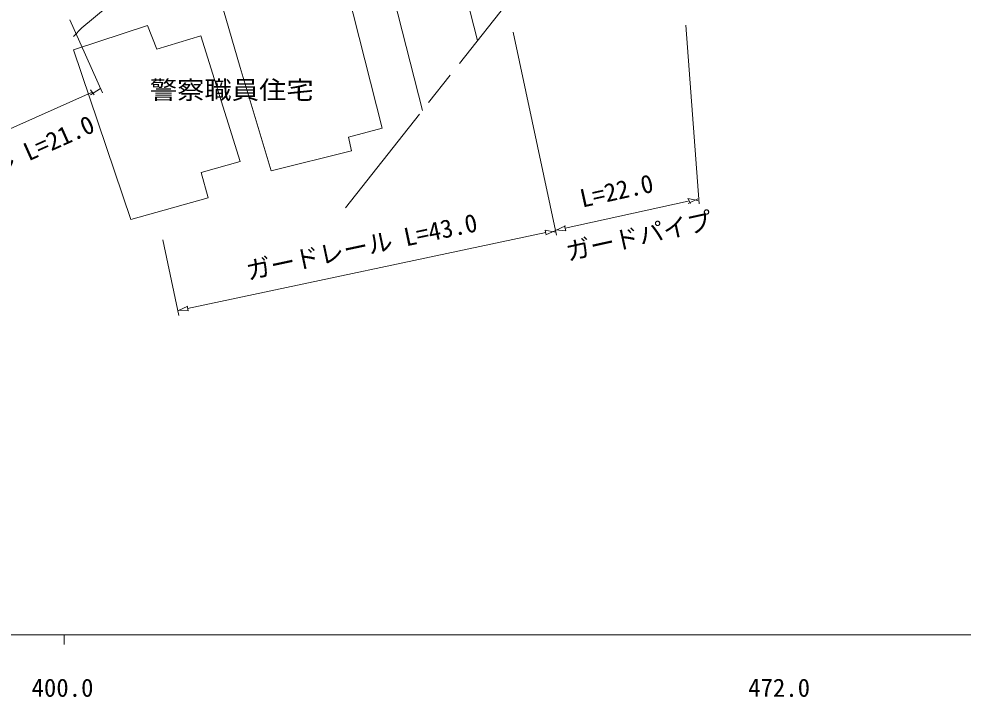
# Model space of a CAD drawing. Units: millimetres, scale not verified. Extents: x 40000 to 680000, y 20000 to 380000.
# Drawn here: x 463452 to 558530, y 198715 to 267041 of the extents above; entities that cross this region are included whole.
import ezdxf
from ezdxf.enums import TextEntityAlignment as Align

# ---------------------------------------------------------------- set-up
doc = ezdxf.new("R2010")
doc.units = ezdxf.units.MM
doc.header["$LTSCALE"] = 1000
doc.linetypes.add('CHAIN', pattern=[18.5, 12, -1.5, 3.5, -1.5])
for name, color, linetype, lineweight in [('M-BGD', 7, 'Continuous', 13), ('M-BMK', 2, 'CHAIN', 13), ('M-STR-HTXT', 7, 'Continuous', 13), ('M-TTL-BAND', 7, 'Continuous', 13)]:
    doc.layers.add(name, color=color, linetype=linetype, lineweight=lineweight)
doc.styles.add('ＭＳ ゴシック', font='')
doc.styles.get('ＭＳ ゴシック').set_extended_font_data('MS Gothic')

msp = doc.modelspace()

# ---------------------------------------------------------------- linework, layer by layer
at = {"layer": 'M-BGD'}
msp.add_line((500136, 273455), (504080, 257808), dxfattribs=at)
for points in [[(468953, 265275), (469799, 266122), (472339, 268238), (476827, 271540), (478435, 272387), (479959, 273064), (483092, 274165), (486817, 275266), (490204, 276112), (493591, 276790)], [(509634, 264857), (507053, 275012), (500136, 273455)], [(485717, 262142), (483769, 269000), (491643, 271286), (492321, 268831), (496554, 269847), (500025, 256046), (496639, 255115), (496931, 253749)], [(481783, 265341), (477326, 263974), (476403, 266371), (468949, 263938)], [(468949, 263938), (474710, 246818), (482499, 249019), (481822, 251559), (485717, 252660), (481783, 265341)], [(496931, 253749), (488849, 251728), (485717, 262142)]]:
    msp.add_lwpolyline(points, dxfattribs=at)
at = {"layer": 'M-BMK'}
msp.add_line((496355, 248004), (538820, 301894), dxfattribs=at)
at = {"layer": 'M-STR-HTXT'}
for p, q in [((468572, 266960), (471877, 259574)), ((530593, 266397), (531939, 248417)), ((513236, 265707), (517585, 245240)), ((456392, 253194), (470760, 259622)), ((471673, 260030), (470658, 259394)), ((470658, 259886), (471024, 259394)), ((518458, 245945), (530854, 248689)), ((530800, 248933), (531093, 248445)), ((531831, 248738), (530800, 248933)), ((531831, 248905), (530854, 248445)), ((480445, 237858), (516503, 245521)), ((516451, 245766), (516555, 245277)), ((517481, 245570), (516451, 245766)), ((517481, 245729), (516503, 245277)), ((517481, 245718), (518479, 246189)), ((517481, 245799), (518512, 245701)), ((518512, 245701), (518404, 246189)), ((477949, 244790), (479570, 237161)), ((479466, 237636), (480465, 238103)), ((479466, 237712), (480497, 237614)), ((480497, 237614), (480393, 238103))]:
    msp.add_line(p, q, dxfattribs=at)
at = {"layer": 'M-TTL-BAND'}
for p, q in [((40000, 205000), (579000, 205000)), ((468000, 205000), (468000, 204000))]:
    msp.add_line(p, q, dxfattribs=at)

# ---------------------------------------------------------------- texts
at = {"layer": 'M-BGD', "style": 'ＭＳ ゴシック', "width": 1.1}
msp.add_text('警察職員住宅', height=1833, dxfattribs=at).set_placement((484883, 258416), align=Align.BOTTOM_CENTER)
at = {"layer": 'M-STR-HTXT', "style": 'ＭＳ ゴシック'}
for s, rotation, p in [('ガードレール L=21.0', 24.102, (460653, 250391)), ('L=22.0', 12.481, (523952, 248297)), ('ガードレール L=43.0', 11.998, (498266, 242668)), ('ガードパイプ', 12.481, (526190, 243741))]:
    msp.add_text(s, height=1833, rotation=rotation, dxfattribs=at).set_placement(p, align=Align.BOTTOM_CENTER)
at = {"layer": 'M-TTL-BAND', "style": 'ＭＳ ゴシック'}
for s, p in [('400.0', (467844, 198195)), ('472.0', (540000, 198195))]:
    msp.add_text(s, height=1833, dxfattribs=at).set_placement(p, align=Align.BOTTOM_CENTER)

doc.saveas('drawing.dxf')
